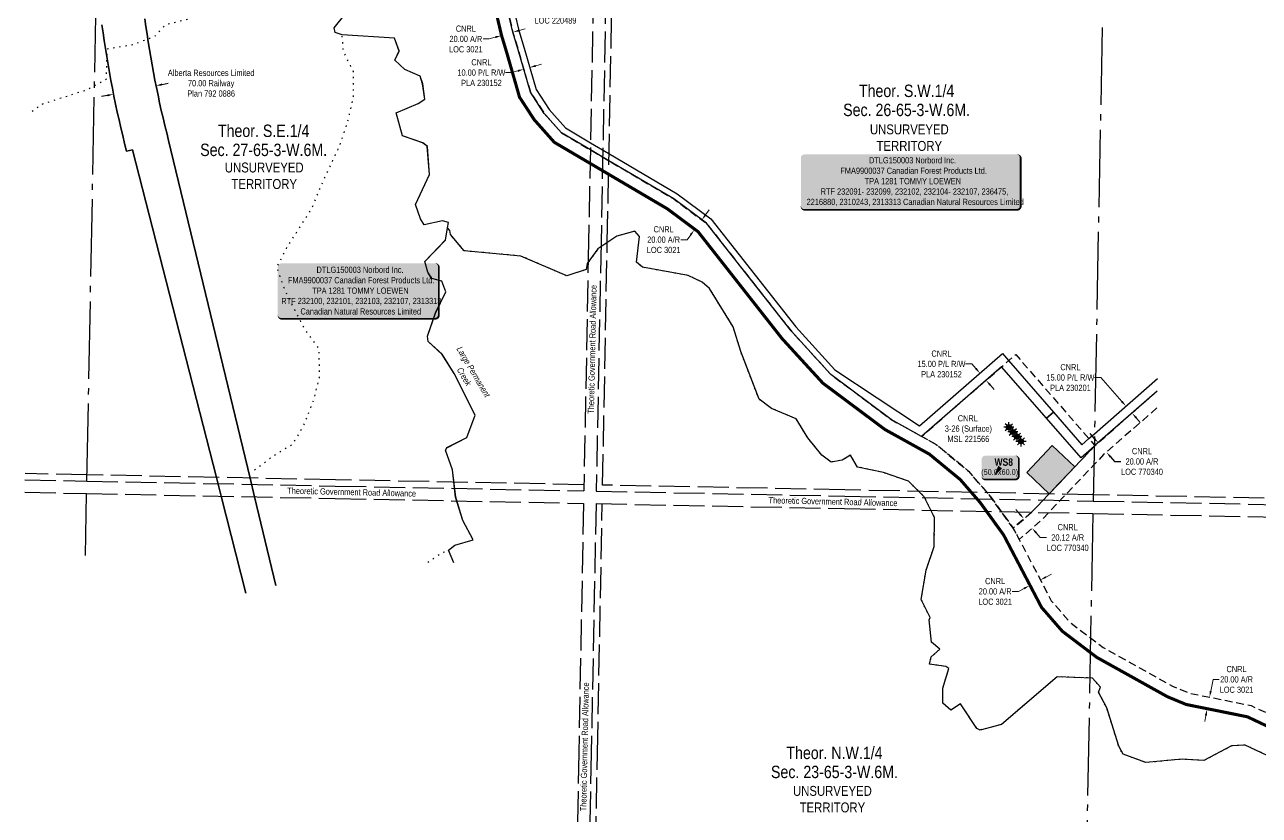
# Model space of a CAD drawing. Extents: x 405326 to 424052, y 6044755 to 6062236.
# Drawn here: x 411802 to 413794, y 6055843 to 6057119 of the extents above; entities that cross this region are included whole.
import ezdxf
from ezdxf.enums import TextEntityAlignment as Align

# ---------------------------------------------------------------- set-up
doc = ezdxf.new("R2010")
doc.units = 0
doc.header["$LTSCALE"] = 5
for name, pattern in [('foc-ACCESSROAD', [3.75, 2.5, -1.25]), ('foc-QUARTERLINE', [33, 25, -3, 2, -3]), ('foc-UNSURVEYED', [12.5, 10, -2.5]), ('foc-WHEELTRACKS', [2, 0.4, -1.6])]:
    doc.linetypes.add(name, pattern=pattern)
for name, color, linetype in [('AS-SURFACE IMPACT', 7, 'Continuous'), ('C-SYMBOL', 7, 'Continuous'), ('F-AR', 190, 'foc-ACCESSROAD'), ('F-RW', 190, 'Continuous'), ('F-WS', 190, 'foc-ACCESSROAD'), ('F-WS-S', 190, 'Continuous'), ('L-ROAD-T', 7, 'Continuous'), ('L-SECQ', 8, 'foc-QUARTERLINE'), ('L-TITLEDB', 4, 'Continuous'), ('L-TITLEDB-T', 4, 'Continuous'), ('L-UNS-T', 3, 'Continuous'), ('L-USEC', 7, 'foc-UNSURVEYED'), ('P-PROPOSED', 10, 'Continuous'), ('P-TEMP-BLOCKS', 250, 'Continuous'), ('P-WORKAREA', 113, 'Continuous'), ('P-WORKAREA-H', 111, 'Continuous'), ('T-CREEK', 160, 'Continuous'), ('T-WATER-P3', 160, 'foc-WHEELTRACKS'), ('T-WATER-T', 170, 'Continuous')]:
    doc.layers.add(name, color=color, linetype=linetype)
for name, color, linetype, lineweight in [('F-AR-T', 190, 'Continuous', 9), ('F-RW-T', 190, 'Continuous', 9), ('F-WS-T', 190, 'Continuous', 9)]:
    doc.layers.add(name, color=color, linetype=linetype, lineweight=lineweight)
doc.styles.add('175L', font='ARIALN.TTF', dxfattribs={"height": 20})
doc.styles.add('80', font='ARIALN.TTF', dxfattribs={"height": 10})
doc.styles.add('80CG', font='ARIALN.TTF', dxfattribs={"height": 10})
doc.styles.add('80L', font='ARIALN.TTF', dxfattribs={"height": 10})
doc.styles.add('BOLD', font='ARIALNB.TTF')
doc.styles.add('foc-LtypeFont', font='ARIALN.TTF', dxfattribs={"height": 7.35})
doc.linetypes.add('foc-TOPO-flowdirection-NOLINE', pattern='A,0,[">",foc-LtypeFont,S=0.3,R=0,X=0,Y=-0.945],-20,[">",foc-LtypeFont,S=0.3,R=0,X=0,Y=-0.945],0', length=20)
doc.dimstyles.new('Compass 5 000', dxfattribs={"dimscale": 5, "dimtxt": 9, "dimasz": 2, "dimexe": 0.2, "dimexo": 0.0625, "dimgap": 0.5, "dimtad": 0, "dimtih": 1, "dimtoh": 1, "dimzin": 0, "dimdsep": 46, "dimtxsty": '80CG', "dimcen": 0.1, "dimse1": 1, "dimse2": 1, "dimclrd": 256, "dimclrt": 256, "dimaunit": 1, "dimadec": 4, "dimazin": 0, "dimtfac": 0.06, "dimtofl": 0, "dimtmove": 0, "dimatfit": 1, "dimfxl": 0.2, "dimtolj": 1, "dimtzin": 0, "dimlwd": -1, "dimarcsym": 0})

# ---------------------------------------------------------------- blocks, each defined once
blk = doc.blocks.new('GAS')
h = blk.add_hatch(color=255)
h.dxf.hatch_style = 1
edge = h.paths.add_edge_path()
edge.add_arc((0, 0), 0.9, 0, 360)
for p, q in [((-0.81, 0), (-1.62, 0)), ((-0.57, 0.57), (-1.14, 1.14)), ((0, 0.81), (0, 1.62)), ((0.57, 0.57), (1.14, 1.14)), ((1.62, 0), (0.81, 0)), ((-0.57, -0.57), (-1.14, -1.14)), ((0, -0.81), (0, -1.62)), ((1.14, -1.14), (0.57, -0.57))]:
    blk.add_line(p, q)
blk.add_circle((0, 0), 0.8)
blk = doc.blocks.new('*D642')
at = {"layer": 'F-WS-S', "transparency": 16777216}
for p, q in [((413527.9, 6056451.4), (413521.3, 6056459)), ((413554.3, 6056421.3), (413560.9, 6056413.8)), ((413560.9, 6056413.8), (413570.9, 6056413.8))]:
    blk.add_line(p, q, dxfattribs=at)
for points in [[(413529.1, 6056452.5), (413526.6, 6056450.3), (413534.5, 6056443.9)], [(413555.5, 6056422.4), (413553, 6056420.2), (413547.7, 6056428.8)]]:
    blk.add_solid(points, dxfattribs=at)
at = {"layer": 'F-WS-S', "transparency": 16777216, "insert": (413605.1, 6056413.8), "char_height": 10, "attachment_point": 5, "style": '80CG'}
blk.add_mtext('\\A1;CNRL\\P20.00 A/R\\PLOC 770340', dxfattribs=at)
blk = doc.blocks.new('*D797')
at = {"layer": 'F-AR-T', "transparency": 16777216}
for p, q in [((413716.1, 6056043.2), (413719.9, 6056062.1)), ((413719.9, 6056062.1), (413729.9, 6056062.1)), ((413708.2, 6056004), (413706.3, 6055994.2))]:
    blk.add_line(p, q, dxfattribs=at)
for points in [[(413714.5, 6056043.6), (413717.8, 6056042.9), (413714.2, 6056033.4)], [(413706.6, 6056004.4), (413709.9, 6056003.7), (413710.2, 6056013.8)]]:
    blk.add_solid(points, dxfattribs=at)
at = {"layer": 'F-AR-T', "transparency": 16777216, "insert": (413757.7, 6056062.1), "char_height": 10, "attachment_point": 5, "style": '80CG'}
blk.add_mtext('\\A1;CNRL\\P20.00 A/R\\PLOC 3021', dxfattribs=at)
blk = doc.blocks.new('*D801')
at = {"layer": 'F-AR-T', "transparency": 16777216}
for p, q in [((413450, 6056227.3), (413458.9, 6056231.9)), ((413414.7, 6056208.8), (413405.8, 6056204.1)), ((413405.8, 6056204.1), (413395.8, 6056204.1))]:
    blk.add_line(p, q, dxfattribs=at)
for points in [[(413449.3, 6056228.8), (413450.8, 6056225.8), (413441.2, 6056222.7)], [(413413.9, 6056210.2), (413415.4, 6056207.3), (413423.5, 6056213.4)]]:
    blk.add_solid(points, dxfattribs=at)
at = {"layer": 'F-AR-T', "transparency": 16777216, "insert": (413368.1, 6056204.1), "char_height": 10, "attachment_point": 5, "style": '80CG'}
blk.add_mtext('\\A1;CNRL\\P20.00 A/R\\PLOC 3021', dxfattribs=at)
blk = doc.blocks.new('*D802')
at = {"layer": 'F-AR-T', "transparency": 16777216}
for p, q in [((413407.9, 6056328.8), (413401.4, 6056336.3)), ((413434.3, 6056298.6), (413440.9, 6056291.1)), ((413440.9, 6056291.1), (413450.9, 6056291.1))]:
    blk.add_line(p, q, dxfattribs=at)
for points in [[(413409.2, 6056329.9), (413406.7, 6056327.7), (413414.5, 6056321.3)], [(413435.6, 6056299.7), (413433.1, 6056297.5), (413427.7, 6056306.2)]]:
    blk.add_solid(points, dxfattribs=at)
at = {"layer": 'F-AR-T', "transparency": 16777216, "insert": (413485.2, 6056291.1), "char_height": 10, "attachment_point": 5, "style": '80CG'}
blk.add_mtext('\\A1;CNRL\\P20.12 A/R\\PLOC 770340', dxfattribs=at)
blk = doc.blocks.new('*D804')
at = {"layer": 'F-RW-T', "transparency": 16777216}
for p, q in [((413538.7, 6056549.3), (413528.7, 6056549.3)), ((413572.6, 6056510.6), (413538.7, 6056549.3)), ((413595.7, 6056484.3), (413602.3, 6056476.8))]:
    blk.add_line(p, q, dxfattribs=at)
for points in [[(413573.9, 6056511.7), (413571.4, 6056509.5), (413579.2, 6056503.1)], [(413597, 6056485.4), (413594.5, 6056483.2), (413589.1, 6056491.8)]]:
    blk.add_solid(points, dxfattribs=at)
at = {"layer": 'F-RW-T', "transparency": 16777216, "insert": (413489.6, 6056549.3), "char_height": 10, "attachment_point": 5, "style": '80CG'}
blk.add_mtext('\\A1;CNRL\\P15.00 P/L R/W\\PPLA 230201', dxfattribs=at)
blk = doc.blocks.new('*D805')
at = {"layer": 'F-AR-T', "transparency": 16777216}
for p, q in [((412900.7, 6056811.9), (412906.7, 6056819.9)), ((412870.8, 6056771.8), (412860.8, 6056771.8)), ((412876.8, 6056779.8), (412870.8, 6056771.8))]:
    blk.add_line(p, q, dxfattribs=at)
for points in [[(412899.3, 6056812.8), (412902, 6056810.9), (412894.7, 6056803.8)], [(412875.4, 6056780.8), (412878.1, 6056778.8), (412882.7, 6056787.8)]]:
    blk.add_solid(points, dxfattribs=at)
at = {"layer": 'F-AR-T', "transparency": 16777216, "insert": (412833.1, 6056771.8), "char_height": 10, "attachment_point": 5, "style": '80CG'}
blk.add_mtext('\\A1;CNRL\\P20.00 A/R\\PLOC 3021', dxfattribs=at)
blk = doc.blocks.new('*D806')
at = {"layer": 'F-RW-T', "transparency": 16777216}
for p, q in [((413330.5, 6056571.2), (413320.5, 6056571.2)), ((413337.1, 6056563.7), (413330.5, 6056571.2)), ((413360.1, 6056537.3), (413366.7, 6056529.8))]:
    blk.add_line(p, q, dxfattribs=at)
for points in [[(413338.4, 6056564.8), (413335.9, 6056562.6), (413343.7, 6056556.2)], [(413361.3, 6056538.4), (413358.8, 6056536.2), (413353.5, 6056544.8)]]:
    blk.add_solid(points, dxfattribs=at)
at = {"layer": 'F-RW-T', "transparency": 16777216, "insert": (413281.5, 6056571.2), "char_height": 10, "attachment_point": 5, "style": '80CG'}
blk.add_mtext('\\A1;CNRL\\P15.00 P/L R/W\\PPLA 230152', dxfattribs=at)
blk = doc.blocks.new('*D807')
at = {"layer": 'L-TITLEDB-T', "transparency": 16777216}
for p, q in [((412023.7, 6057022.3), (412033.5, 6057024.3)), ((411935.5, 6057004.7), (411925.7, 6057002.7))]:
    blk.add_line(p, q, dxfattribs=at)
for points in [[(412023.4, 6057024), (412024.1, 6057020.7), (412013.9, 6057020.4)], [(411935.2, 6057006.3), (411935.8, 6057003), (411945.3, 6057006.6)]]:
    blk.add_solid(points, dxfattribs=at)
at = {"layer": 'L-TITLEDB-T', "transparency": 16777216, "insert": (412102.8, 6057024.3), "char_height": 10, "attachment_point": 5, "style": '80CG'}
blk.add_mtext('\\A1;Alberta Resources Limited\\P70.00 Railway \\PPlan 792 0886', dxfattribs=at)
blk = doc.blocks.new('*D808')
at = {"layer": 'F-AR-T', "transparency": 16777216}
for p, q in [((412599.8, 6057109.5), (412609.4, 6057112.3)), ((412551.6, 6057095.7), (412541.6, 6057095.7)), ((412561.3, 6057098.5), (412551.6, 6057095.7))]:
    blk.add_line(p, q, dxfattribs=at)
for points in [[(412599.3, 6057111.1), (412600.2, 6057107.9), (412590.2, 6057106.7)], [(412560.9, 6057100.1), (412561.8, 6057096.9), (412571, 6057101.2)]]:
    blk.add_solid(points, dxfattribs=at)
at = {"layer": 'F-AR-T', "transparency": 16777216, "insert": (412513.9, 6057095.7), "char_height": 10, "attachment_point": 5, "style": '80CG'}
blk.add_mtext('\\A1;CNRL\\P20.00 A/R\\PLOC 3021', dxfattribs=at)
blk = doc.blocks.new('*U819')
h = blk.add_hatch(color=255)
edge = h.paths.add_edge_path()
edge.add_line((-171.5, -45.5), (171.5, -45.5))
edge.add_arc((171.5, -39.5), 6, 270, 360)
edge.add_line((177.5, -39.5), (177.5, 38))
edge.add_arc((171.5, 38), 6, 0, 90)
edge.add_line((171.5, 44), (-171.5, 44))
edge.add_arc((-171.5, 38), 6, 90, 180)
edge.add_line((-177.5, 38), (-177.5, -39.5))
edge.add_arc((-171.5, -39.5), 6, 180, 270)
at = {"color": 44, "flags": 128}
blk.add_lwpolyline([(-171.5, -45.5, 3, 3, 0), (171.5, -45.5, 3, 3, 0.414214), (177.5, -39.5, 3, 3, 0), (177.5, 38, 3, 0, 0.414214), (171.5, 44, 0, 0, 0), (-171.5, 44, 0, 0, 0.414214), (-177.5, 38, 0, 0, 0), (-177.5, -39.5, 0, 3, 0.414214)], format="xyseb", close=True, dxfattribs=at)
at = {"color": 44, "style": '80'}
blk.add_attdef('ENTER_TEXT_001', (-36, -5), '', height=10, dxfattribs=at)
blk = doc.blocks.new('*U825')
h = blk.add_hatch(color=255)
edge = h.paths.add_edge_path()
edge.add_line((-124, -45.5), (124, -45.5))
edge.add_arc((124, -39.5), 6, 270, 360)
edge.add_line((130, -39.5), (130, 38))
edge.add_arc((124, 38), 6, 0, 90)
edge.add_line((124, 44), (-124, 44))
edge.add_arc((-124, 38), 6, 90, 180)
edge.add_line((-130, 38), (-130, -39.5))
edge.add_arc((-124, -39.5), 6, 180, 270)
at = {"color": 44, "flags": 128}
blk.add_lwpolyline([(-124, -45.5, 3, 3, 0), (124, -45.5, 3, 3, 0.414214), (130, -39.5, 3, 3, 0), (130, 38, 3, 0, 0.414214), (124, 44, 0, 0, 0), (-124, 44, 0, 0, 0.414214), (-130, 38, 0, 0, 0), (-130, -39.5, 0, 3, 0.414214)], format="xyseb", close=True, dxfattribs=at)
at = {"color": 44, "style": '80'}
blk.add_attdef('ENTER_TEXT_001', (-36, -5), '', height=10, dxfattribs=at)
blk = doc.blocks.new('*D826')
at = {"layer": 'F-AR-T', "transparency": 16777216}
for p, q in [((412598.6, 6057222.5), (412596.7, 6057232.3)), ((412606.2, 6057183.3), (412614.3, 6057142.2)), ((412614.3, 6057142.2), (412624.3, 6057142.2))]:
    blk.add_line(p, q, dxfattribs=at)
for points in [[(412600.2, 6057222.8), (412597, 6057222.2), (412600.5, 6057212.7)], [(412607.9, 6057183.6), (412604.6, 6057182.9), (412604.3, 6057193.1)]]:
    blk.add_solid(points, dxfattribs=at)
at = {"layer": 'F-AR-T', "transparency": 16777216, "insert": (412658.6, 6057142.2), "char_height": 10, "attachment_point": 5, "style": '80CG'}
blk.add_mtext('\\A1;CNRL\\P20.00 A/R\\PLOC 220489', dxfattribs=at)
blk = doc.blocks.new('*D827')
at = {"layer": 'F-RW-T', "transparency": 16777216}
for p, q in [((412597.7, 6057044.2), (412588.1, 6057041.4)), ((412626.6, 6057052.4), (412636.2, 6057055.2)), ((412588.1, 6057041.4), (412578.1, 6057041.4))]:
    blk.add_line(p, q, dxfattribs=at)
for points in [[(412597.3, 6057045.8), (412598.2, 6057042.6), (412607.3, 6057046.9)], [(412626.1, 6057054), (412627, 6057050.8), (412616.9, 6057049.7)]]:
    blk.add_solid(points, dxfattribs=at)
at = {"layer": 'F-RW-T', "transparency": 16777216, "insert": (412539, 6057041.4), "char_height": 10, "attachment_point": 5, "style": '80CG'}
blk.add_mtext('\\A1;CNRL\\P10.00 P/L R/W\\PPLA 230152', dxfattribs=at)
blk = doc.blocks.new('*U1122')
h = blk.add_hatch(color=111)
edge = h.paths.add_edge_path()
edge.add_line((-24, -20), (24, -20))
edge.add_arc((24, -14), 6, 270, 360)
edge.add_line((30, -14), (30, 12.5))
edge.add_arc((24, 12.5), 6, 0, 90)
edge.add_line((24, 18.5), (-24, 18.5))
edge.add_arc((-24, 12.5), 6, 90, 180)
edge.add_line((-30, 12.5), (-30, -14))
edge.add_arc((-24, -14), 6, 180, 270)
at = {"color": 250, "flags": 128}
blk.add_lwpolyline([(-24, -20, 3, 3, 0), (24, -20, 3, 3, 0.414214), (30, -14, 3, 3, 0), (30, 12.5, 3, 0, 0.414214), (24, 18.5, 0, 0, 0), (-24, 18.5, 0, 0, 0.414214), (-30, 12.5, 0, 0, 0), (-30, -14, 0, 3, 0.414214)], format="xyseb", close=True, dxfattribs=at)
at = {"flags": 128}
blk.add_lwpolyline([(-9.7, -13.6, 0, 7.5, 0), (0, 0, 0, 0, 0)], format="xyseb", dxfattribs=at)
at = {"color": 250}
for tag, p, height, style in [('TEMP_AREA_W1_001', (-9.2, 2.2), 12, 'BOLD'), ('ENTER_TEXT_001', (-30.7, -12.5), 9, '80')]:
    blk.add_attdef(tag, p, '', height=height, dxfattribs=dict(at, style=style))

msp = doc.modelspace()

# ---------------------------------------------------------------- hatches: boundary and pattern name
at = {"layer": 'P-WORKAREA-H'}
h = msp.add_hatch(color=256, dxfattribs=at)
h.dxf.hatch_style = 1
h.paths.add_polyline_path([(413460.352, 6056439.386), (413496.592, 6056404.971), (413455.295, 6056361.482), (413419.054, 6056395.897)])

# ---------------------------------------------------------------- linework, layer by layer
at = {"layer": 'F-AR', "flags": 128}
msp.add_lwpolyline([(415923.264, 6054736.242), (415930.246, 6054734.844), (415953.47, 6054738.365), (415960.494, 6054739.429), (415979.685, 6054746.357), (415992.577, 6054751.01), (416488.77, 6055136.055), (416757.219, 6055346.757), (416839.048, 6055410.983), (416850.896, 6055420.28), (416874.403, 6055438.699), (416899.582, 6055458.416), (416900.238, 6055458.923), (416907.455, 6055464.579), (416928.701, 6055481.221), (416936.574, 6055487.384), (417052.359, 6055578.067), (417062.872, 6055586.366), (417068.057, 6055590.458), (417090.748, 6055608.322), (417115.866, 6055628.138), (417131.641, 6055640.428), (417143.472, 6055649.699), (417159.204, 6055662.043), (417184.341, 6055681.775), (417485.937, 6055918.493), (417501.668, 6055930.841), (417571.347, 6055985.535), (417601.949, 6056009.558), (417692.273, 6056080.461), (417908.501, 6056245.328), (417909.606, 6056246.178), (417933.46, 6056264.371), (417947.157, 6056274.808), (418072.619, 6056370.484), (418140.146, 6056421.996), (418156.114, 6056434.177), (418176.083, 6056449.413), (418182.492, 6056454.267), (418184.051, 6056455.507), (418193.469, 6056441.083), (418195.015, 6056438.715), (418187.05, 6056432.627), (418166.797, 6056417.147), (418150.84, 6056404.95), (418084.818, 6056354.489), (417979.576, 6056274.233), (417945.659, 6056248.379), (417940.91, 6056244.753), (417929.753, 6056236.253), (417764.029, 6056109.985), (417744.662, 6056095.217), (417704.544, 6056064.627), (417601.48, 6055983.726), (417570.877, 6055959.704), (417514.036, 6055915.085), (417498.305, 6055902.736), (417196.801, 6055666.089), (417171.656, 6055646.348), (417155.924, 6055634.003), (417144.088, 6055624.727), (417128.324, 6055612.457), (417103.186, 6055592.644), (417075.206, 6055570.622), (416948.999, 6055471.74), (416941.129, 6055465.574), (416931.924, 6055458.358), (416919.885, 6055448.93), (416912.016, 6055442.764), (416886.839, 6055423.042), (416863.269, 6055404.574), (416851.473, 6055395.314), (416756.746, 6055320.963), (416501.117, 6055120.323), (416074.933, 6054789.596), (416057.462, 6054776.04), (416002.34, 6054733.272), (415981.724, 6054725.831), (415968.832, 6054721.179), (415965.434, 6054719.952), (415953.094, 6054718.081), (415937.053, 6054715.65), (415929.768, 6054714.546), (415922.887, 6054715.922), (415921.458, 6054716.209), (415867.274, 6054727.049), (415774.488, 6054761.356), (415125.885, 6055010.655), (415056.365, 6055037.376), (414897.22, 6055099.804), (414833.542, 6055144.988), (414799.506, 6055179.013), (414690.73, 6055318.716), (414653.998, 6055350.612), (414572.209, 6055403.461), (414529.343, 6055437.123), (414461.949, 6055505.541), (414461.266, 6055506.768), (414370.968, 6055669.477), (414353.996, 6055686.439), (414346.311, 6055690.561), (414316.447, 6055706.582), (414315.436, 6055707.124), (414261.65, 6055720.117), (414255.418, 6055721.622), (414237.829, 6055723.124), (414174.83, 6055728.502), (414074.625, 6055730.496), (414026.072, 6055743.414), (413984.446, 6055781.822), (413898.96, 6055904.499), (413863.652, 6055950.587), (413844.429, 6055967.969), (413774.868, 6056000.798), (413676.108, 6056020.696), (413645.674, 6056033.287), (413531.694, 6056096.775), (413521.651, 6056104.386), (413475.726, 6056139.194), (413442.188, 6056177.797), (413391.404, 6056274.696), (413384.283, 6056288.285), (413380.861, 6056294.813), (413353.016, 6056333.334), (413343.129, 6056347.019), (413328.384, 6056363.989), (413311.047, 6056383.953), (413261.396, 6056424.812), (413189.601, 6056464.66), (413089.305, 6056539.582), (413023.411, 6056611.556), (412888.005, 6056783.881), (412838.506, 6056820.791), (412744.217, 6056876.271), (412714.388, 6056893.824), (412655.947, 6056928.209), (412623.501, 6056964.709), (412599.579, 6057001.404), (412579.181, 6057072.543), (412570.379, 6057101.728), (412553.46, 6057173.76), (412535.278, 6057251.182), (412489.073, 6057487.981), (412485.203, 6057507.818), (412479.237, 6057538.396), (412474.387, 6057567.144), (412471.812, 6057582.408), (412469.249, 6057597.602), (412466.674, 6057612.863), (412465.024, 6057622.645), (412465.22, 6057628.622), (412466.669, 6057672.716), (412463.863, 6057703.474), (412462.413, 6057710.542), (412460.339, 6057720.646), (412452.582, 6057759.104), (412436.625, 6057806.675), (412357.132, 6057970.54), (412352.982, 6057982.197), (412342.721, 6058011.047), (412333.065, 6058042.811), (412328.729, 6058057.121), (412322.438, 6058077.241), (412316.843, 6058100.644), (412283.152, 6058241.579), (412284.045, 6058244.237), (412287.986, 6058256.038), (412291.514, 6058266.47), (412291.962, 6058267.806), (412294.237, 6058274.584), (412308.84, 6058318.093), (412267.435, 6058395.408), (412259.804, 6058409.675), (412255.984, 6058416.807), (412248.536, 6058430.769), (412271.544, 6058430.258), (412278.064, 6058418.064), (412285.652, 6058403.876), (412289.472, 6058396.729), (412297.1, 6058382.462), (412330.546, 6058319.913), (412310.473, 6058260.106), (412304.236, 6058241.541), (412304.067, 6058241.04), (412319.483, 6058176.327), (412324.103, 6058156.861), (412341.687, 6058082.678), (412347.676, 6058062.837), (412352.042, 6058048.357), (412356.417, 6058033.879), (412361.359, 6058017.505), (412374.116, 6057981.779), (412375.286, 6057978.512), (412381.983, 6057964.738), (412393.485, 6057941.087), (412454.989, 6057814.729), (412471.808, 6057764.794), (412481.065, 6057719.204), (412483.126, 6057709.029), (412483.72, 6057706.098), (412486.574, 6057676.285), (412486.677, 6057672.674), (412486.266, 6057660.171), (412485.525, 6057637.616), (412485.078, 6057623.993), (412485.545, 6057621.223), (412488.118, 6057605.962), (412490.679, 6057590.77), (412493.253, 6057575.505), (412494.365, 6057568.778), (412498.341, 6057545.186), (412498.574, 6057543.802), (412498.864, 6057542.226), (412504.262, 6057514.562), (412508.132, 6057494.726), (412554.833, 6057255.385), (412574.098, 6057173.352), (412589.726, 6057106.816), (412598.404, 6057078.055), (412617.974, 6057009.806), (412640.254, 6056975.631), (412668.145, 6056944.236), (412714.829, 6056916.767), (412744.659, 6056899.214), (412849.586, 6056837.474), (412902.088, 6056798.325), (413038.671, 6056624.505), (413102.784, 6056554.476), (413200.487, 6056481.49), (413272.695, 6056441.414), (413325.048, 6056398.331), (413355.337, 6056363.456), (413358.952, 6056359.3), (413378.024, 6056332.84), (413397.26, 6056306.16), (413397.949, 6056305.168), (413399.834, 6056301.571), (413403.614, 6056294.36), (413406.955, 6056287.984), (413458.771, 6056189.119), (413489.197, 6056154.096), (413522.122, 6056129.095), (413542.373, 6056113.718), (413654.392, 6056051.322), (413681.96, 6056039.917), (413781.203, 6056019.922), (413855.644, 6055984.79), (413878.417, 6055964.196), (413915.109, 6055916.304), (413999.608, 6055795.042), (414035.997, 6055761.469), (414077.436, 6055750.443), (414175.229, 6055748.495), (414258.633, 6055741.421), (414316.839, 6055727.36), (414322.628, 6055725.961), (414346.736, 6055713.028), (414366.048, 6055702.667), (414387.091, 6055681.639), (414478.112, 6055517.631), (414489.386, 6055506.181), (414542.696, 6055452.064), (414583.837, 6055419.757), (414666.041, 6055366.64), (414705.314, 6055332.54), (414814.523, 6055192.279), (414846.489, 6055160.321), (414906.798, 6055117.528), (415056.929, 6055058.637), (415063.668, 6055055.994), (415076.468, 6055051.074), (415126.283, 6055031.927), (415781.544, 6054780.069), (415872.736, 6054746.352), (415923.264, 6054736.242)], close=True, dxfattribs=at)
msp.add_lwpolyline([(413629.204, 6056500.28), (413543.168, 6056424.876), (413527.451, 6056408.326), (413496.849, 6056376.109), (413482.457, 6056360.946), (413476.195, 6056354.353), (413454.334, 6056331.334), (413443.626, 6056320.059), (413406.955, 6056287.984), (413403.614, 6056294.36), (413399.834, 6056301.571), (413397.949, 6056305.168), (413397.26, 6056306.159), (413426.677, 6056331.879), (413429.659, 6056334.49), (413455.295, 6056361.482), (413528.018, 6056438.061), (413529.252, 6056439.361), (413629.721, 6056527.413)], dxfattribs=at)
at = {"layer": 'F-RW'}
for points in [[(412587.569, 6057159.706), (412599.383, 6057109.407), (412607.99, 6057080.88), (412627.167, 6057014.006), (412648.222, 6056981.709), (412674.571, 6056952.05), (412715.05, 6056928.232), (412744.88, 6056910.68), (412855.125, 6056845.814), (412909.126, 6056805.546), (413046.299, 6056630.978), (413109.524, 6056561.919), (413109.524, 6056561.919), (413246.051, 6056471.176), (413380.079, 6056587.847), (413389.924, 6056576.537), (413462.055, 6056493.674), (413450.746, 6056483.83), (413378.615, 6056566.693), (413249.493, 6056454.292), (413200.496, 6056481.485), (413102.882, 6056554.388), (413038.671, 6056624.506), (412902.087, 6056798.326), (412849.586, 6056837.474), (412744.659, 6056899.214), (412714.829, 6056916.764), (412668.145, 6056944.235), (412640.254, 6056975.629), (412617.973, 6057009.806), (412598.403, 6057078.057), (412589.725, 6057106.818), (412574.095, 6057173.352)], [(413629.722, 6056527.421), (413529.25, 6056439.367), (413528.018, 6056438.061), (413506.678, 6056419.598), (413450.761, 6056483.824), (413462.07, 6056493.668), (413508.109, 6056440.79), (413519.398, 6056450.683), (413528.41, 6056458.581), (413630.108, 6056547.707)]]:
    msp.add_lwpolyline(points, dxfattribs=at)
at = {"layer": 'F-WS', "flags": 128}
msp.add_lwpolyline([(413426.671, 6056331.879), (413397.256, 6056306.167), (413378.02, 6056332.84), (413358.951, 6056359.296), (413355.337, 6056363.456), (413325.043, 6056398.333), (413272.699, 6056441.414), (413249.493, 6056454.292), (413401.256, 6056586.402), (413528.069, 6056440.723), (413529.251, 6056439.364), (413528.018, 6056438.061), (413455.29, 6056361.482), (413429.658, 6056334.491), (413426.671, 6056331.879)], close=True, dxfattribs=at)
at = {"layer": 'L-SECQ'}
for p, q in [((411902.22, 6056382.191), (411933.495, 6057990.515)), ((413540.932, 6057114.236), (413526.351, 6056350.024)), ((411899.879, 6056262.151), (411901.822, 6056362.087)), ((413525.954, 6056329.921), (413511.183, 6055555.719))]:
    msp.add_line(p, q, dxfattribs=at)
at = {"layer": 'L-TITLEDB', "linetype": 'Continuous'}
for points in [[(411995.949, 6057128.086, 0.02923078), (412034.083, 6056931.856, -0.02923078)], [(411926.591, 6057118.785, 0.02923751), (411966.283, 6056914.531, -0.02923751)]]:
    msp.add_lwpolyline(points, format="xyb", close=True, dxfattribs=at)
for points in [[(412172.935, 6056356.719), (412165.617, 6056387.031), (412034.083, 6056931.856), (412165.617, 6056387.031), (412172.935, 6056356.719), (412207.452, 6056213.744)], [(412111.258, 6056388.108), (412119.014, 6056357.787), (412159.026, 6056201.362), (412119.014, 6056357.787), (412111.258, 6056388.108), (411975.969, 6056917.006), (411966.283, 6056914.531), (411975.969, 6056917.006)]]:
    msp.add_lwpolyline(points, close=True, dxfattribs=at)
at = {"layer": 'L-USEC'}
for p, q in [((412719.718, 6057170.48), (412711.97, 6056768.391)), ((412739.822, 6057170.093), (412732.074, 6056768.004)), ((412742.128, 6056767.795), (412749.874, 6057169.883)), ((412711.97, 6056768.391), (412704.224, 6056366.306)), ((412711.97, 6056768.391), (412711.97, 6056768.391)), ((412732.074, 6056768.004), (412724.328, 6056365.906)), ((412734.574, 6056375.761), (412742.128, 6056767.795)), ((411902.408, 6056392.243), (411802.473, 6056394.223)), ((412303.412, 6056384.3), (411902.408, 6056392.243)), ((411802.277, 6056384.171), (411902.22, 6056382.191)), ((411902.22, 6056382.191), (412303.228, 6056374.249)), ((412303.228, 6056374.249), (412704.224, 6056366.306)), ((412704.418, 6056376.359), (412303.412, 6056384.3)), ((412724.328, 6056365.906), (413125.344, 6056357.966)), ((413125.524, 6056368.019), (412734.574, 6056375.761)), ((413526.53, 6056360.077), (413125.524, 6056368.019)), ((411801.886, 6056364.067), (411901.822, 6056362.087)), ((411901.822, 6056362.087), (412302.83, 6056354.145)), ((412302.83, 6056354.145), (412703.837, 6056346.202)), ((412703.837, 6056346.202), (412696.091, 6055944.117)), ((412723.941, 6056345.802), (412716.195, 6055943.73)), ((412723.941, 6056345.802), (413124.946, 6056337.862)), ((412726.248, 6055943.521), (412733.993, 6056345.603)), ((413125.344, 6056357.966), (413526.352, 6056350.024)), ((413526.351, 6056350.024), (413927.34, 6056342.096)), ((413927.514, 6056352.149), (413526.53, 6056360.077)), ((413124.946, 6056337.862), (413525.954, 6056329.921)), ((413525.954, 6056329.921), (413926.942, 6056321.992)), ((412696.091, 6055944.117), (412688.345, 6055542.03)), ((412716.195, 6055943.73), (412708.449, 6055541.643)), ((412718.5, 6055541.433), (412726.248, 6055943.521))]:
    msp.add_line(p, q, dxfattribs=at)
at = {"layer": 'P-PROPOSED', "const_width": 4.998, "flags": 128}
msp.add_lwpolyline([(412554.433, 6057173.988), (412571.345, 6057101.986), (412580.14, 6057072.825), (412600.499, 6057001.824), (412624.298, 6056965.317), (412656.59, 6056928.991), (412714.894, 6056894.685), (412744.724, 6056877.133), (412839.06, 6056821.625), (412888.708, 6056784.603), (413024.173, 6056612.203), (413089.979, 6056540.326), (413190.145, 6056465.502), (413261.961, 6056425.642), (413311.747, 6056384.672), (413329.139, 6056364.644), (413343.913, 6056347.641), (413353.827, 6056333.919), (413381.713, 6056295.341), (413385.168, 6056288.749), (413392.29, 6056275.16), (413443.019, 6056178.365), (413476.413, 6056139.928), (413522.255, 6056105.183), (413532.241, 6056097.614), (413646.11, 6056034.188), (413676.4, 6056021.657), (413775.184, 6056001.753), (413844.99, 6055968.81)], dxfattribs=at)
at = {"layer": 'P-WORKAREA', "flags": 128}
msp.add_lwpolyline([(413460.352, 6056439.386), (413496.592, 6056404.971), (413455.295, 6056361.482), (413419.054, 6056395.897)], close=True, dxfattribs=at)
at = {"layer": 'T-CREEK', "linetype": 'foc-TOPO-flowdirection-NOLINE', "flags": 128}
msp.add_lwpolyline([(412494.45, 6056250.375), (412485.932, 6056270.678), (412495.934, 6056278.518), (412525.934, 6056287.206), (412509.06, 6056318.735), (412497.454, 6056356.349), (412492.204, 6056400.179), (412480.914, 6056431.919), (412483.275, 6056436.11), (412515.251, 6056452.622), (412529.099, 6056488.751), (412494.918, 6056555.981), (412475.74, 6056586.734), (412452.873, 6056607.652), (412451.843, 6056615.996), (412465.05, 6056653.401), (412481.792, 6056687.556), (412475.368, 6056704.79), (412458.722, 6056709.221), (412452.583, 6056719.222), (412447.911, 6056736.563), (412481.123, 6056771.246), (412484.28, 6056790.897), (412485.652, 6056799.438), (412476.127, 6056802.262), (412446.652, 6056795.854), (412440.937, 6056805.38), (412432.772, 6056828.422), (412455.297, 6056877.18), (412451.746, 6056922.435), (412444.192, 6056928.039), (412411.494, 6056939.27), (412401.348, 6056976.265), (412436.933, 6056991.745), (412447.464, 6056998.562), (412444.199, 6057023.43), (412439.997, 6057035.637), (412415.659, 6057046.644), (412399.417, 6057061.362), (412406.064, 6057076.278), (412398.671, 6057096.903), (412314.265, 6057102.471), (412303.23, 6057106.143), (412301.494, 6057113.773), (412334.641, 6057155.06), (412347.443, 6057159.979), (412372.357, 6057184.868), (412372.481, 6057193.684), (412354.752, 6057218.414), (412331.293, 6057238.667), (412299.094, 6057261.379), (412292.523, 6057304.854), (412258.492, 6057310.248), (412250.01, 6057315.039), (412248.268, 6057316.019), (412239.826, 6057326.019), (412225.23, 6057360.732), (412231.122, 6057380.284), (412248.075, 6057381.649), (412249.721, 6057390.016), (412263.975, 6057417.882), (412260.093, 6057436.226), (412237.947, 6057441.296), (412228.843, 6057456.683), (412246.807, 6057466.155), (412254.944, 6057467.76), (412276.19, 6057488.559), (412275.048, 6057515.633), (412269.623, 6057527.028), (412243.393, 6057552.895), (412224.357, 6057584.498), (412220.93, 6057596.053), (412221.384, 6057614.04), (412221.803, 6057630.628), (412234.597, 6057669.3), (412244.522, 6057676.706), (412253.261, 6057699.635), (412239.241, 6057717.863), (412246.311, 6057730.09), (412261.234, 6057737.158), (412285.307, 6057731.853), (412307.983, 6057740.937), (412315.035, 6057784.922), (412326.189, 6057791.606), (412369.667, 6057782.744), (412387.631, 6057797.281), (412382.022, 6057809.991), (412334.833, 6057864.452), (412285.662, 6057917.5), (412251.678, 6057932.814), (412243.912, 6057976.276), (412227.436, 6057995.954), (412213.478, 6057995.626), (412192.241, 6057987.006), (412179.344, 6057994.552), (412164.387, 6058008.602), (412177.19, 6058018.644), (412175.963, 6058024.49), (412152.39, 6058046.398), (412131.844, 6058056.707), (412129.859, 6058085.859), (412157.832, 6058106.888), (412183.687, 6058131.005), (412189.23, 6058153.756), (412182.344, 6058165.712), (412152.406, 6058186.239), (412124.815, 6058208.853), (412125.146, 6058217.038), (412147.997, 6058236.474), (412157.082, 6058249.374), (412150.103, 6058272.148), (412144.314, 6058308.37), (412145.86, 6058351.117), (412155.217, 6058392.523), (412157.581, 6058434.219), (412150.408, 6058476.693), (412147.509, 6058521.013), (412155.316, 6058560.365), (412145.718, 6058600.129), (412139.022, 6058641.563), (412123.939, 6058675.65), (412089.355, 6058735.949), (412060.226, 6058855.429), (412061.719, 6058891.519), (412061.885, 6058892.427)], dxfattribs=at)
at = {"layer": 'T-CREEK', "flags": 128}
msp.add_lwpolyline([(412494.437, 6056250.376), (412485.886, 6056270.759), (412495.888, 6056278.599), (412525.888, 6056287.287), (412509.014, 6056318.815), (412497.408, 6056356.43), (412492.158, 6056400.26), (412480.868, 6056432), (412483.229, 6056436.191), (412515.205, 6056452.703), (412529.053, 6056488.832), (412494.872, 6056556.062), (412475.694, 6056586.815), (412452.827, 6056607.733), (412451.797, 6056616.077), (412465.004, 6056653.482), (412481.746, 6056687.637), (412475.322, 6056704.871), (412458.676, 6056709.302), (412452.537, 6056719.303), (412447.865, 6056736.644), (412481.077, 6056771.327), (412484.234, 6056790.977), (412485.606, 6056799.518), (412476.081, 6056802.343), (412446.606, 6056795.935), (412440.891, 6056805.461), (412432.726, 6056828.502), (412455.251, 6056877.261), (412451.7, 6056922.516), (412444.146, 6056928.12), (412411.448, 6056939.351), (412401.302, 6056976.345), (412436.887, 6056991.825), (412447.418, 6056998.643), (412444.153, 6057023.511), (412439.951, 6057035.718), (412415.613, 6057046.724), (412399.371, 6057061.443), (412406.018, 6057076.359), (412398.625, 6057096.984), (412314.219, 6057102.552), (412303.184, 6057106.223), (412301.448, 6057113.854), (412334.595, 6057155.141)], dxfattribs=at)
at = {"layer": 'T-WATER-P3', "flags": 128}
for points in [[(411813.853, 6056979.312), (411828.875, 6056990.294), (411902.175, 6057013.941), (411933.755, 6057031.299), (411935.22, 6057079.858), (411977.176, 6057086.768), (412012.561, 6057100.693), (412029.466, 6057118.954), (412064.65, 6057127.846), (412087.665, 6057155.531), (412096.741, 6057242.989), (412118.15, 6057272.037), (412147.328, 6057291.659), (412184.442, 6057303.503), (412248.222, 6057316.1)], [(412172.98, 6056400.407), (412204.094, 6056423.492), (412235.184, 6056442.424), (412253.511, 6056474.648), (412267.581, 6056510.601), (412277.928, 6056549.299), (412276.983, 6056595.887), (412253.677, 6056627.463), (412222.179, 6056689.82), (412208.741, 6056727.097), (412225.972, 6056760.553), (412265.256, 6056821.897), (412279.715, 6056857.608), (412310.941, 6056924.801), (412322.721, 6056960.375), (412332.751, 6057001.53), (412332.602, 6057042.912), (412316.181, 6057076.135), (412314.219, 6057102.552)], [(413933.9, 6055658.325), (413928.764, 6055660.021), (413898.019, 6055680.234), (413851.31, 6055692.845), (413836.424, 6055719.243), (413833.166, 6055752.818), (413826.978, 6055755.019), (413813.059, 6055791.571), (413829.714, 6055826.528), (413827.04, 6055870.785), (413830.572, 6055908.231), (413825.039, 6055918.093), (413806.91, 6055939.42), (413771.829, 6055955.967), (413749.759, 6055954.774), (413705.136, 6055931.175), (413669.799, 6055933.33), (413611.549, 6055927.776), (413574.718, 6055941.367), (413567.466, 6055954.303), (413548.128, 6056016.024), (413534.754, 6056041.631), (413538.378, 6056049.532), (413525.378, 6056064.199), (413468.124, 6056066.296), (413378.105, 6055989.242), (413343.939, 6055980.43), (413338.562, 6055983.059), (413312.057, 6056022.825), (413296.682, 6056012.469), (413283.568, 6056023.725), (413283.529, 6056048.087), (413293.576, 6056079.507), (413288.68, 6056082.917), (413262.337, 6056086.706), (413265.001, 6056098.283), (413278.854, 6056110.738), (413265.342, 6056122.063), (413261.432, 6056158.279), (413263.044, 6056162.209), (413248.754, 6056191.035), (413256.71, 6056238.235), (413269.718, 6056276.499), (413270.485, 6056323.202), (413253.799, 6056357.003), (413228.446, 6056381.873), (413187.931, 6056395.929), (413145.992, 6056404.908), (413134.912, 6056424.233), (413121.429, 6056415.979), (413103.68, 6056412.933), (413088.504, 6056423.803), (413065.772, 6056452.171), (413046.813, 6056482.69), (413007.075, 6056499.564), (412987.021, 6056514.354), (412957.598, 6056591.098), (412945.326, 6056630.896), (412907.168, 6056693.251), (412895.486, 6056703.093), (412872.736, 6056713.875), (412798.955, 6056727.34), (412789.269, 6056735.577), (412794.068, 6056776.908), (412786.607, 6056785.297), (412757.653, 6056777.393), (412727.144, 6056757.13), (412709.843, 6056733.467), (412708.089, 6056723.566), (412676.72, 6056713.294), (412602.541, 6056745.442), (412511.286, 6056753.861), (412488.832, 6056780.285), (412487.963, 6056786.631), (412484.234, 6056790.977)], [(412452.359, 6056251.209), (412471.919, 6056264.387), (412475.157, 6056266.568), (412481.454, 6056269.028), (412485.886, 6056270.759)]]:
    msp.add_lwpolyline(points, dxfattribs=at)
at = {"layer": 'T-WATER-P3', "linetype": 'foc-TOPO-flowdirection-NOLINE', "flags": 128}
msp.add_lwpolyline([(413933.9, 6055658.325), (413928.764, 6055660.021), (413898.019, 6055680.234), (413851.31, 6055692.845), (413836.424, 6055719.243), (413833.166, 6055752.818), (413826.978, 6055755.019), (413813.059, 6055791.571), (413829.714, 6055826.528), (413827.04, 6055870.785), (413830.572, 6055908.231), (413825.039, 6055918.093), (413806.91, 6055939.42), (413771.829, 6055955.967), (413749.759, 6055954.774), (413705.136, 6055931.175), (413669.799, 6055933.33), (413611.549, 6055927.776), (413574.718, 6055941.367), (413567.466, 6055954.303), (413548.128, 6056016.024), (413534.754, 6056041.631), (413538.378, 6056049.532), (413525.378, 6056064.199), (413468.124, 6056066.296), (413378.105, 6055989.242), (413343.939, 6055980.43), (413338.562, 6055983.059), (413312.057, 6056022.825), (413296.682, 6056012.469), (413283.568, 6056023.725), (413283.529, 6056048.087), (413293.576, 6056079.507), (413288.68, 6056082.917), (413262.337, 6056086.706), (413265.001, 6056098.283), (413278.854, 6056110.738), (413265.342, 6056122.063), (413261.432, 6056158.279), (413263.044, 6056162.209), (413248.754, 6056191.035), (413256.71, 6056238.235), (413269.718, 6056276.499), (413270.485, 6056323.202), (413253.799, 6056357.003), (413228.446, 6056381.873), (413187.931, 6056395.929), (413145.992, 6056404.908), (413134.912, 6056424.233), (413121.429, 6056415.979), (413103.68, 6056412.933), (413088.504, 6056423.803), (413065.772, 6056452.171), (413046.813, 6056482.69), (413007.075, 6056499.564), (412987.021, 6056514.354), (412957.598, 6056591.098), (412945.326, 6056630.896), (412907.168, 6056693.251), (412895.486, 6056703.093), (412872.736, 6056713.875), (412798.955, 6056727.34), (412789.269, 6056735.577), (412794.068, 6056776.908), (412786.607, 6056785.297), (412757.653, 6056777.393), (412727.144, 6056757.13), (412709.843, 6056733.467), (412708.089, 6056723.566), (412676.72, 6056713.294), (412602.541, 6056745.442), (412511.286, 6056753.861), (412488.832, 6056780.285), (412487.963, 6056786.631), (412484.234, 6056790.977)], dxfattribs=at)

# ---------------------------------------------------------------- block references
at = {"layer": 'AS-SURFACE IMPACT', "color": 1}
ref = msp.add_blockref('*U819', (413231.927, 6056865.465), dxfattribs=dict(at, xscale=0.999551, yscale=0.999551, zscale=0.999551))
ref.add_attrib('ENTER_TEXT_001', 'DTLG150003 Norbord Inc.', (413164.519, 6056894.972), dxfattribs={"layer": '0', "color": 44, "height": 9.99551, "style": '80'})
ref.add_attrib('ENTER_TEXT_002', 'FMA9900037 Canadian Forest Products Ltd.', (413118.312, 6056878.136), dxfattribs={"layer": '0', "color": 44, "height": 9.99551, "style": '80'})
ref.add_attrib('ENTER_TEXT_003', 'TPA 1281 TOMMY LOEWEN', (413157.493, 6056861.299), dxfattribs={"layer": '0', "color": 44, "height": 9.99551, "style": '80'})
ref.add_attrib('ENTER_TEXT_004', 'RTF 232091- 232099, 232102, 232104- 232107, 236475,', (413086.502, 6056844.599), dxfattribs={"layer": '0', "color": 44, "height": 9.99551, "style": '80'})
ref.add_attrib('ENTER_TEXT_005', '2216880, 2310243, 2313313 Canadian Natural Resources Limited', (413063.8, 6056827.763), dxfattribs={"layer": '0', "color": 44, "height": 9.99551, "style": '80'})
ref = msp.add_blockref('*U825', (412340.329, 6056689.635), dxfattribs=dict(at, xscale=0.999551, yscale=0.999551, zscale=0.999551))
ref.add_attrib('ENTER_TEXT_001', 'DTLG150003 Norbord Inc.', (412272.92, 6056718.239), dxfattribs={"layer": '0', "color": 44, "height": 9.99551, "style": '80'})
ref.add_attrib('ENTER_TEXT_002', 'FMA9900037 Canadian Forest Products Ltd.', (412226.713, 6056701.402), dxfattribs={"layer": '0', "color": 44, "height": 9.99551, "style": '80'})
ref.add_attrib('ENTER_TEXT_003', 'TPA 1281 TOMMY LOEWEN', (412265.894, 6056684.566), dxfattribs={"layer": '0', "color": 44, "height": 9.99551, "style": '80'})
ref.add_attrib('ENTER_TEXT_004', 'RTF 232100, 232101, 232103, 232107, 2313313', (412215.998, 6056667.866), dxfattribs={"layer": '0', "color": 44, "height": 9.99551, "style": '80'})
ref.add_attrib('ENTER_TEXT_005', 'Canadian Natural Resources Limited', (412246.916, 6056651.029), dxfattribs={"layer": '0', "color": 44, "height": 9.99551, "style": '80'})
at = {"layer": 'F-WS-S', "color": 1, "xscale": 4.997755000000077, "yscale": 4.997755000000077, "zscale": 4.997755000000077}
for p in [(413390.173, 6056469.064), (413396.676, 6056461.482), (413403.246, 6056454.011), (413409.812, 6056446.316)]:
    msp.add_blockref('GAS', p, dxfattribs=at)
at = {"layer": 'P-TEMP-BLOCKS', "color": 2, "xscale": 0.999551, "yscale": 0.999551, "zscale": 0.999551}
msp.add_blockref('*U1122', (413376.302, 6056404.678), dxfattribs=at).add_auto_attribs({'TEMP_AREA_W1_001': 'WS8', 'ENTER_TEXT_001': '(50.0x60.0)'})

# ---------------------------------------------------------------- texts
at = {"layer": 'C-SYMBOL', "color": 3, "style": '175L'}
for s, p in [('Theor. S.W.1/4', (413225.259, 6056996.025)), ('Sec. 26-65-3-W.6M.', (413225.259, 6056965.277)), ('Theor. S.E.1/4', (412187.562, 6056931.53)), ('Sec. 27-65-3-W.6M.', (412187.562, 6056900.782)), ('Theor. N.W.1/4', (413108.791, 6055927.557)), ('Sec. 23-65-3-W.6M.', (413108.791, 6055896.808))]:
    msp.add_text(s, height=19.99102, dxfattribs=at).set_placement(p, align=Align.BOTTOM_CENTER)
at = {"layer": 'F-WS-T', "insert": (413286.535, 6056488.562), "char_height": 10, "attachment_point": 1, "style": '80L'}
msp.add_mtext_dynamic_manual_height_columns('\\pi21.21303;CNRL\\P\\pi0.27851;3-26 (Surface)\\P\\pi4.52817;MSL 221566', width=72.62387, gutter_width=49.978, heights=[0], dxfattribs=at)
at = {"layer": 'L-ROAD-T', "style": '80L'}
for rotation, p in [(88.813918, (412717.76, 6056594.79)), (358.71094, (412329.509, 6056364.455)), (358.71094, (413106.369, 6056349.068)), (88.813918, (412705.403, 6055953.346))]:
    msp.add_text('Theoretic Government Road Allowance', height=9.99551, rotation=rotation, dxfattribs=at).set_placement(p, align=Align.MIDDLE_CENTER)
at = {"layer": 'L-UNS-T', "color": 3, "char_height": 15.99282, "attachment_point": 5, "style": '80L'}
for insert in [(413229.589, 6056936.358), (412188.474, 6056874.854), (413105.469, 6055868.711)]:
    msp.add_mtext_dynamic_manual_height_columns('UNSURVEYED TERRITORY', width=126.35699, gutter_width=47.479, heights=[0], dxfattribs=dict(at, insert=insert))
at = {"layer": 'T-WATER-T', "insert": (412506.953, 6056600.857), "char_height": 9.99551, "attachment_point": 1, "rotation": 300.457067, "style": '80L'}
msp.add_mtext_dynamic_manual_height_columns('\\pi0.24089;{\\fArial Narrow|b0|i1|c0|p34;Large Permanent \\P\\pi29.45696;Creek}', width=89.02318, gutter_width=49.978, heights=[0], dxfattribs=at)

# ---------------------------------------------------------------- dimensions: what is measured, and where the dimension line sits
at = {"layer": 'F-AR-T'}
for base, p1, p2, angle, text, picture, middle in [((412604.334, 6057193.08), (412595.392, 6057211.704), (412599.221, 6057192.082), 281.041259, 'CNRL\\P20.00 A/R\\PLOC 220489', '*D826', (412658.586, 6057142.153)), ((412570.955, 6057101.229), (412600.033, 6057072.372), (412580.81, 6057066.86), 195.999688, 'CNRL\\P20.00 A/R\\PLOC 3021', '*D808', (412513.907, 6057095.692)), ((413427.737, 6056306.161), (413422.944, 6056328.621), (413436.151, 6056313.521), 311.175662, 'CNRL\\P20.12 A/R\\PLOC 770340', '*D802', (413485.195, 6056291.108)), ((413714.155, 6056033.431), (413712.028, 6056013.459), (413715.977, 6056033.064), 78.608941, 'CNRL\\P20.00 A/R\\PLOC 3021', '*D797', (413757.658, 6056062.058))]:
    dim = msp.add_linear_dim(base=base, p1=p1, p2=p2, angle=angle, text=text, dimstyle='Compass 5 000', dxfattribs=at)
    dim.commit()
    dim.dimension.update_dxf_attribs({"geometry": picture, "text_midpoint": middle, "dimtype": 161})
for p1, p2, distance, picture, middle in [((412891.137, 6056806.491), (412879.182, 6056790.459), 4.441, '*D805', (412833.051, 6056771.772)), ((413441.466, 6056222.138), (413423.801, 6056212.88), -0.59, '*D801', (413368.078, 6056204.118))]:
    dim = msp.add_aligned_dim(p1=p1, p2=p2, distance=distance, text='CNRL\\P20.00 A/R\\PLOC 3021', dimstyle='Compass 5 000', dxfattribs=at)
    dim.commit()
    dim.dimension.update_dxf_attribs({"geometry": picture, "text_midpoint": middle})
at = {"layer": 'F-RW-T'}
for p1, p2, distance, text, picture, middle in [((412616.871, 6057049.912), (412607.264, 6057047.158), 0.243, 'CNRL\\P10.00 P/L R/W\\PPLA 230152', '*D827', (412539.019, 6057041.411)), ((413356.244, 6056547.219), (413346.399, 6056558.528), 3.609, 'CNRL\\P15.00 P/L R/W\\PPLA 230152', '*D806', (413281.46, 6056571.244))]:
    dim = msp.add_aligned_dim(p1=p1, p2=p2, distance=distance, text=text, dimstyle='Compass 5 000', dxfattribs=at)
    dim.commit()
    dim.dimension.update_dxf_attribs({"geometry": picture, "text_midpoint": middle})
dim = msp.add_linear_dim(base=(413579.222, 6056503.112), p1=(413615.108, 6056514.606), p2=(413605.217, 6056525.893), angle=131.230435, text='CNRL\\P15.00 P/L R/W\\PPLA 230201', dimstyle='Compass 5 000', dxfattribs=at)
dim.commit()
dim.dimension.update_dxf_attribs({"geometry": '*D804', "text_midpoint": (413489.614, 6056549.35), "dimtype": 161})
at = {"layer": 'F-WS-S', "color": 1}
dim = msp.add_aligned_dim(p1=(413540.136, 6056448.899), p2=(413553.36, 6056433.809), distance=-7.558, text='CNRL\\P20.00 A/R\\PLOC 770340', dimstyle='Compass 5 000', dxfattribs=at)
dim.commit()
dim.dimension.update_dxf_attribs({"geometry": '*D642', "text_midpoint": (413605.149, 6056413.786)})
at = {"layer": 'L-TITLEDB-T'}
dim = msp.add_aligned_dim(p1=(411945.311, 6057006.643), p2=(412013.932, 6057020.363), distance=-0.004, text='Alberta Resources Limited\\P70.00 Railway \\PPlan 792 0886', dimstyle='Compass 5 000', dxfattribs=at)
dim.commit()
dim.dimension.update_dxf_attribs({"geometry": '*D807', "text_midpoint": (412102.802, 6057024.28)})

doc.saveas('drawing.dxf')
